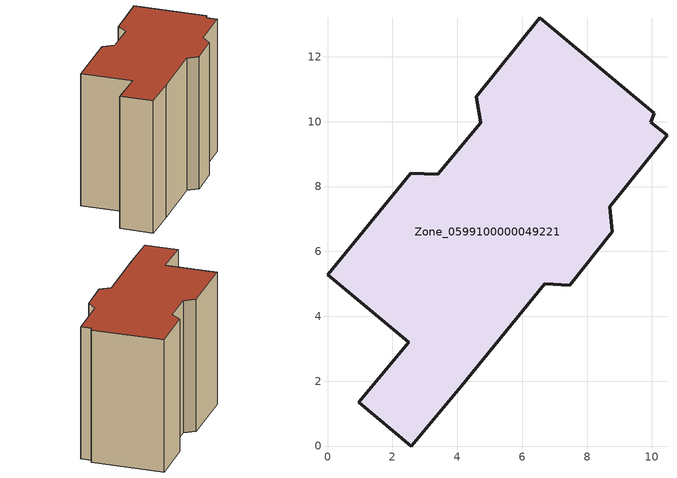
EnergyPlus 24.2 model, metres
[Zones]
Zone_0599100000049221
 floor ground (C_G): 6.69,5 4.12,1.84 2.58,0 0.96,1.36 2.5,3.19 0,5.28 2.57,8.4 3.4,8.37 4.73,9.96 4.58,10.76 6.54,13.2 10.07,10.26 9.96,9.99 10.47,9.59 8.7,7.38 8.78,6.6 7.47,4.95 z0
 wall outside (C_F): 4.12,1.84 6.69,5 7.47,4.95 8.78,6.6 8.7,7.38 10.47,9.59 9.96,9.99 10.07,10.26 6.54,13.2 4.58,10.76 4.73,9.96 3.4,8.37 2.57,8.4 0,5.28 2.5,3.19 0.96,1.36 2.58,0 4.12,1.84 z0:8.65
 roof outside (C_R): 9.96,9.99 10.07,10.26 6.54,13.2 4.58,10.76 4.73,9.96 3.4,8.37 2.57,8.4 0,5.28 2.5,3.19 0.96,1.36 2.58,0 4.12,1.84 6.69,5 7.47,4.95 8.78,6.6 8.7,7.38 10.47,9.59 z8.65
[BUILDING]
Pand.0599100000049221: North Axis=0; Terrain=City; Loads Convergence Tolerance Value=0.04; Temperature Convergence Tolerance Value=0.4; Solar Distribution=FullExterior; Maximum Number of Warmup Days=25; Minimum Number of Warmup Days=1
[Site:Location]
Rotterdam.The.Hague.AP_ZH_NLD Design_Conditions: Latitude=51.96; Longitude=4.45; Time Zone=1; Elevation=-4.5
[SITE:GROUNDTEMPERATURE:BUILDINGSURFACE]
18, 18, 18, 18, 18, 18, 18, 18, 18, 18, 18, 18
[MATERIAL] Thermal Absorptance=0.9; Solar Absorptance=0.7; Visible Absorptance=0.7
Name | Roughness | Thickness | Conductivity | Density | Specific Heat
G.TI.1946 | MediumSmooth | 0.15 | 1 | 540 | 1210
F.TI.1946 | Rough | 0.3 | 0.857143 | 1920 | 840
R.TI.1946 | MediumRough | 0.2 | 0.1 | 1500 | 1000
[CONSTRUCTION]
C_G: G.TI.1946
C_F: F.TI.1946
C_R: R.TI.1946
[ZONE]
Zone_0599100000049221: Type=1; Multiplier=1; Ceiling Height=Autocalculate; Volume=Autocalculate; Floor Area=autocalculate; Part of Total Floor Area=Yes
[ZONEINFILTRATION:DESIGNFLOWRATE]
Infil_Zone_0599100000049221: Zone or ZoneList or Space or SpaceList=Zone_0599100000049221; Schedule=AlwaysOn; Design Flow Rate Calculation Method=Flow/Area; Flow Rate per Floor Area=0.003; Constant Term Coefficient=1; Temperature Term Coefficient=0; Velocity Term Coefficient=0; Velocity Squared Term Coefficient=0
[HVACTEMPLATE:ZONE:IDEALLOADSAIRSYSTEM]
Zone_0599100000049221: Maximum Heating Supply Air Temperature=50; Minimum Cooling Supply Air Temperature=13; Maximum Heating Supply Air Humidity Ratio=0.0156; Minimum Cooling Supply Air Humidity Ratio=0.0077; Heating Limit=NoLimit; Cooling Limit=NoLimit; Dehumidification Control Type=ConstantSensibleHeatRatio; Cooling Sensible Heat Ratio=0.7; Dehumidification Setpoint=60; Humidification Control Type=None; Humidification Setpoint=30; Outdoor Air Method=None; Outdoor Air Flow Rate per Person=0.00944; Outdoor Air Flow Rate per Zone Floor Area=0; Outdoor Air Flow Rate per Zone=0; Demand Controlled Ventilation Type=None; Outdoor Air Economizer Type=NoEconomizer; Heat Recovery Type=None; Sensible Heat Recovery Effectiveness=0.7; Latent Heat Recovery Effectiveness=0.65
[ZONECONTROL:THERMOSTAT]
ThermostatControl_Zone_0599100000049221: Zone or ZoneList=Zone_0599100000049221; Control Type Schedule=DualSetpointControlType; Control 1=Thermostat_Zone_0599100000049221; Temperature Difference Between Cutout And Setpoint=0
[THERMOSTATSETPOINT:DUALSETPOINT]
Thermostat_Zone_0599100000049221: Heating Setpoint Temperature Schedule=HeatingSetpoint_Zone_0599100000049221; Cooling Setpoint Temperature Schedule=CoolingSetpoint_Zone_0599100000049221
[SCHEDULE:COMPACT]
HeatingSetpoint_Zone_0599100000049221: Through: 12/31, For: AllDays, Until: 24:00, 21
CoolingSetpoint_Zone_0599100000049221: Through: 12/31, For: AllDays, Until: 24:00, 24
DualSetpointControlType: Through: 12/31, For: AllDays, Until: 24:00, 4
AlwaysOn: Through: 12/31, For: AllDays, Until: 24:00, 1
